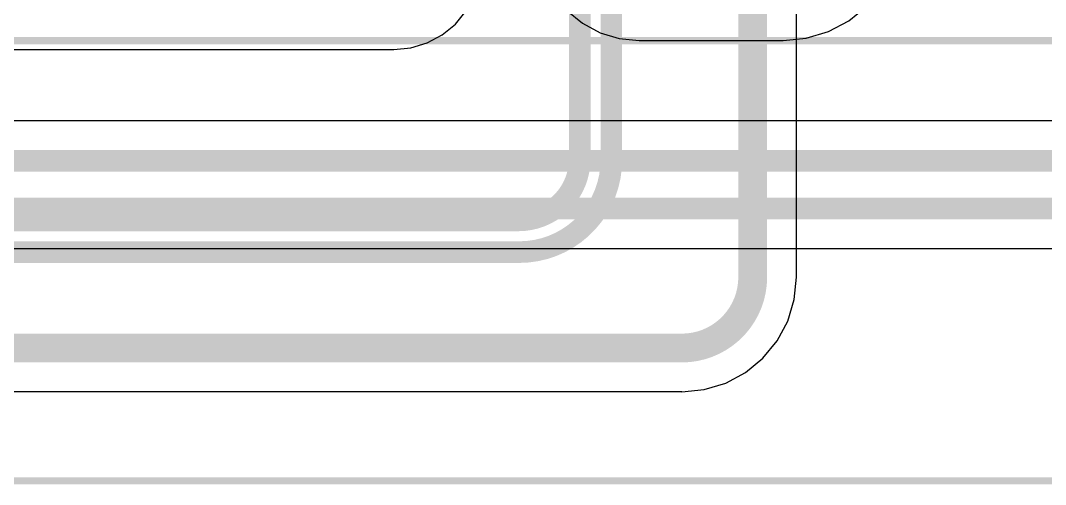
# Model space of a CAD drawing. Header units: inches. Extents: x 0 to 289, y 0 to 168.
# Drawn here: x 112.4 to 130.47, y 49.68 to 57.86 of the extents above; entities that cross this region are included whole.
import ezdxf

# ---------------------------------------------------------------- set-up
doc = ezdxf.new("R2010")
doc.units = ezdxf.units.IN
for name, color, linetype in [('Bottom Layer', 5, 'Continuous'), ('Top Layer', 1, 'Continuous'), ('Top Overlay', 2, 'Continuous')]:
    doc.layers.add(name, color=color, linetype=linetype)

# ---------------------------------------------------------------- blocks, each defined once
blk = doc.blocks.new('NE8FBV_C5_LED_55')
at = {"layer": 'Top Overlay'}
blk.add_lwpolyline([(-12.19, -16.63, 0.127, 0.127, 0), (12.91, -16.63, 0.127, 0.127, 0)], format="xyseb", dxfattribs=at)
blk = doc.blocks.new('NC5FBV_B_58')
at = {"layer": 'Top Overlay'}
blk.add_lwpolyline([(-12.5, 16.635, 0.127, 0.127, 0), (12.498, 16.635, 0.127, 0.127, 0)], format="xyseb", dxfattribs=at)

msp = doc.modelspace()

# ---------------------------------------------------------------- linework, layer by layer
at = {"layer": 'Bottom Layer'}
for p, q in [((126.075, 53.337), (126.075, 60.604)), ((126.039, 52.942), (126.078, 53.337)), ((126.078, 53.337), (126.075, 53.337)), ((125.924, 52.563), (126.039, 52.942)), ((125.737, 52.214), (125.924, 52.563)), ((125.486, 51.907), (125.737, 52.214)), ((125.18, 51.656), (125.486, 51.907)), ((124.83, 51.469), (125.18, 51.656)), ((102.056, 51.318), (124.056, 51.318)), ((124.056, 51.315), (124.451, 51.354)), ((124.056, 51.318), (124.056, 51.315)), ((124.451, 51.354), (124.83, 51.469))]:
    msp.add_line(p, q, dxfattribs=at)
for points in [[(125.306, 53.337, 0.508, 0.508, 0), (125.306, 61.475, 0.508, 0.508, 0)], [(122.256, 55.417, 0.381, 0.381, 0), (122.256, 59.874, 0.381, 0.381, 0)], [(122.814, 55.402, 0.381, 0.381, 0), (122.814, 59.966, 0.381, 0.381, 0)], [(122.256, 55.417, 0.381, 0.381, -0.414214), (121.175, 54.337, 0.381, 0.381, 0)], [(122.814, 55.402, 0.381, 0.381, -0.414214), (121.19, 53.778, 0.381, 0.381, 0)], [(108.411, 54.337, 0.381, 0.381, 0), (121.175, 54.337, 0.381, 0.381, 0)], [(108.411, 53.778, 0.381, 0.381, 0), (121.19, 53.778, 0.381, 0.381, 0)], [(125.306, 53.337, 0.508, 0.508, -0.414214), (124.056, 52.087, 0.508, 0.508, 0)], [(102.056, 52.087, 0.508, 0.508, 0), (124.056, 52.087, 0.508, 0.508, 0)]]:
    msp.add_lwpolyline(points, format="xyseb", dxfattribs=at)
for points in [[(122.16, 55.417, 0.191, 0.191, 1), (122.351, 55.417, 0.191, 0.191, 1)], [(122.16, 55.417, 0.191, 0.191, 1), (122.351, 55.417, 0.191, 0.191, 1)], [(122.719, 55.402, 0.191, 0.191, 1), (122.91, 55.402, 0.191, 0.191, 1)], [(122.719, 55.402, 0.191, 0.191, 1), (122.91, 55.402, 0.191, 0.191, 1)], [(121.08, 54.337, 0.191, 0.191, 1), (121.27, 54.337, 0.191, 0.191, 1)], [(121.08, 54.337, 0.191, 0.191, 1), (121.27, 54.337, 0.191, 0.191, 1)], [(121.095, 53.778, 0.191, 0.191, 1), (121.285, 53.778, 0.191, 0.191, 1)], [(121.095, 53.778, 0.191, 0.191, 1), (121.285, 53.778, 0.191, 0.191, 1)], [(125.179, 53.337, 0.254, 0.254, 1), (125.433, 53.337, 0.254, 0.254, 1)], [(125.179, 53.337, 0.254, 0.254, 1), (125.433, 53.337, 0.254, 0.254, 1)], [(123.929, 52.087, 0.254, 0.254, 1), (124.183, 52.087, 0.254, 0.254, 1)], [(123.929, 52.087, 0.254, 0.254, 1), (124.183, 52.087, 0.254, 0.254, 1)]]:
    msp.add_lwpolyline(points, format="xyseb", close=True, dxfattribs=at)
at = {"layer": 'Top Layer'}
for p, q in [((120.065, 57.799), (120.256, 58.032)), ((122.03, 58.036), (122.303, 57.812)), ((126.999, 57.858), (127.315, 58.116)), ((126.64, 57.665), (126.999, 57.858)), ((119.832, 57.608), (120.065, 57.799)), ((122.303, 57.812), (122.614, 57.646)), ((122.614, 57.646), (122.952, 57.543)), ((126.25, 57.547), (126.64, 57.665)), ((119.279, 57.379), (119.567, 57.466)), ((119.567, 57.466), (119.832, 57.608)), ((122.952, 57.543), (123.303, 57.509)), ((123.303, 57.509), (123.303, 57.511)), ((123.303, 57.511), (125.844, 57.511)), ((125.844, 57.507), (126.25, 57.547)), ((125.844, 57.511), (125.844, 57.507)), ((108.13, 57.35), (118.979, 57.35)), ((118.979, 57.349), (119.279, 57.379)), ((118.979, 57.35), (118.979, 57.349)), ((130.954, 56.091), (99.468, 56.091)), ((67.475, 53.843), (131.179, 53.843))]:
    msp.add_line(p, q, dxfattribs=at)
for points in [[(67.726, 55.386, 0.381, 0.381, 0), (130.954, 55.386, 0.381, 0.381, 0)], [(67.475, 54.547, 0.381, 0.381, 0), (131.179, 54.547, 0.381, 0.381, 0)]]:
    msp.add_lwpolyline(points, format="xyseb", dxfattribs=at)

# ---------------------------------------------------------------- block references
for name, p in [('NE8FBV_C5_LED_55', (120.32, 74.135)), ('NC5FBV_B_58', (120.63, 33.11))]:
    msp.add_blockref(name, p)

doc.saveas('drawing.dxf')
